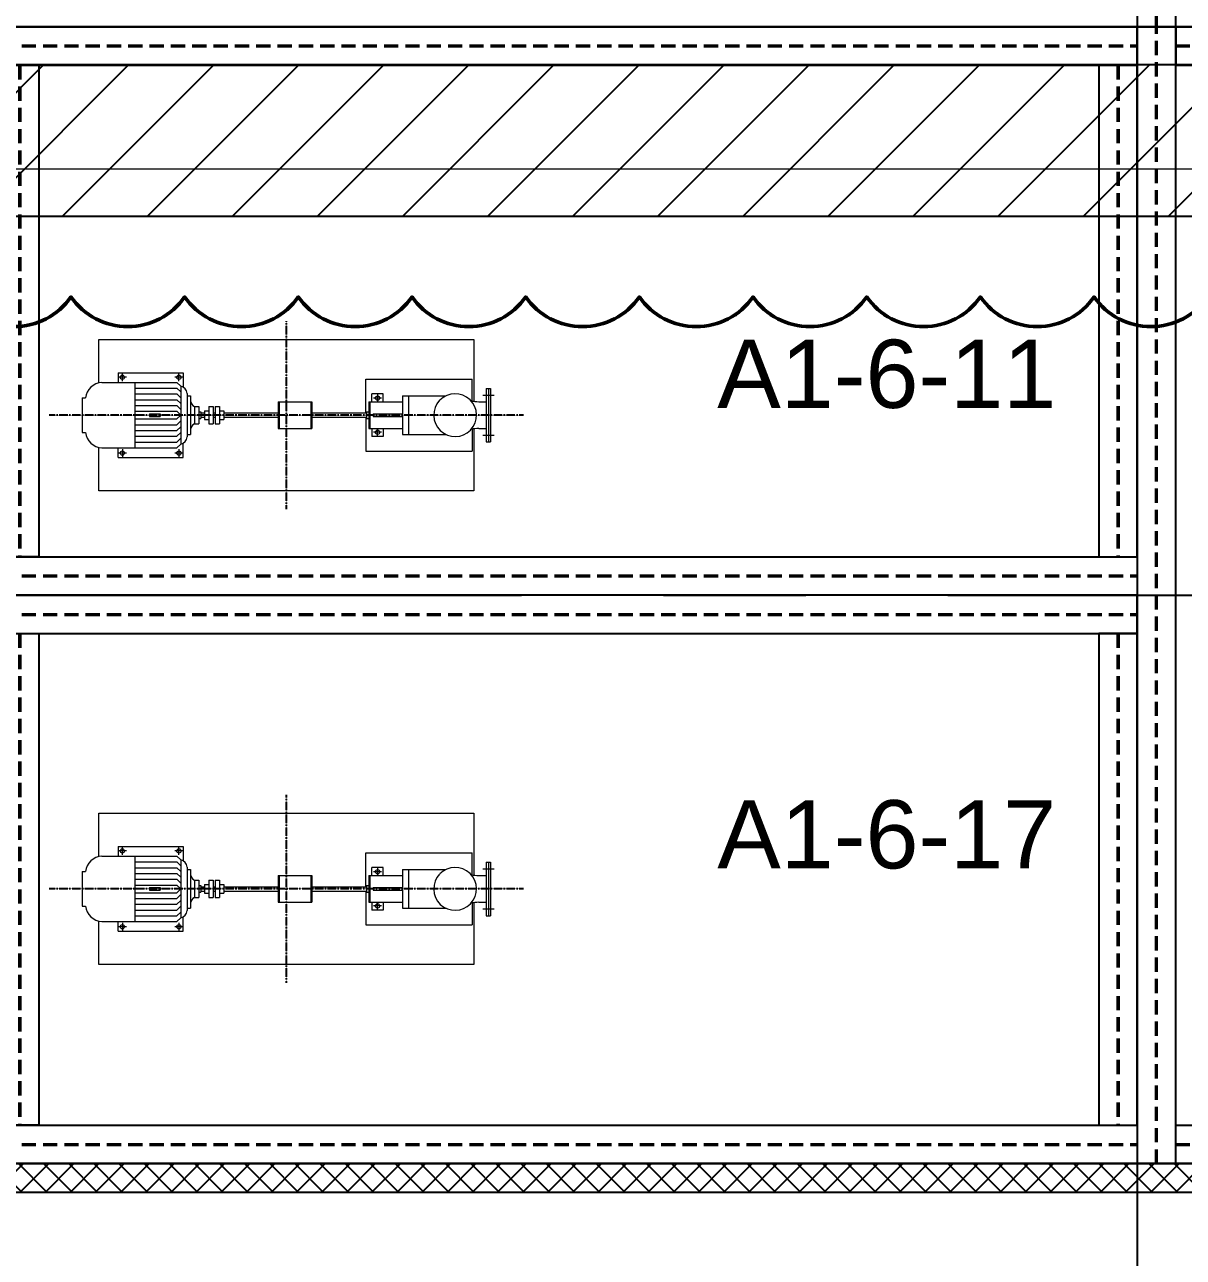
# Model space of a CAD drawing. Header units: millimetres. Extents: x -300 to 383236, y -195106 to -144646.
# Drawn here: x 29121 to 35236, y -180197 to -173691 of the extents above; entities that cross this region are included whole.
import ezdxf
from ezdxf.enums import TextEntityAlignment as Align

# ---------------------------------------------------------------- set-up
doc = ezdxf.new("R2010")
doc.units = ezdxf.units.MM
doc.header["$LTSCALE"] = 60
doc.set_wipeout_variables(frame=1)
for name, pattern in [('CENTER', [2, 1.25, -0.25, 0.25, -0.25]), ('CENTER2', [28.575, 19.05, -3.175, 3.175, -3.175]), ('HIDDEN', [0.375, 0.25, -0.125])]:
    doc.linetypes.add(name, pattern=pattern)
for name, color, linetype in [('1CEN', 20, 'CENTER'), ('1ST FL_SIDE-WALL', 8, 'Continuous'), ('C_TEXT_CONTAINER NO', 7, 'Continuous'), ('CENTER', 1, 'CENTER2'), ('CONTAINER', 2, 'Continuous')]:
    doc.layers.add(name, color=color, linetype=linetype)
doc.layers.add('C_REV', color=4, linetype='Continuous', lineweight=50)
doc.layers.add('EQUIPMENT', color=253, linetype='Continuous', lineweight=0)
doc.styles.add('Arial', font='arial.ttf')

# ---------------------------------------------------------------- blocks, each defined once
blk = doc.blocks.new('A$C44261593')
h = blk.add_hatch()
h.set_pattern_fill('ANSI31', color=253, scale=100)
h.set_pattern_definition([(45, (0, -50460), (-224.5064, 224.5064), [])])
edge = h.paths.add_edge_path()
edge.add_line((-58347, -14256), (-58347, -14056))
edge.add_line((-58347, -14056), (-57547, -14056))
edge.add_line((-57547, -14056), (-57547, -15056))
edge.add_line((-57547, -15056), (-60547, -15056))
edge.add_line((-60547, -15056), (-60547, -31056))
edge.add_line((-60547, -31056), (-57647, -31056))
edge.add_line((-57647, -31056), (-57647, -32268))
edge.add_line((-57647, -32268), (-43347, -32268))
edge.add_line((-43347, -32268), (-43347, -29256))
edge.add_line((-43347, -29256), (-34347, -29256))
edge.add_line((-34347, -29256), (-34347, -14206))
edge.add_line((-34347, -14206), (-33547, -14206))
edge.add_line((-33547, -14206), (-33547, -29256))
edge.add_line((-33547, -29256), (-30497, -29256))
edge.add_line((-30497, -29256), (-30497, -30056))
edge.add_line((-30497, -30056), (-30547, -30056))
edge.add_line((-30547, -30056), (-30547, -34906))
edge.add_line((-30547, -34906), (-30569.2, -34906))
edge.add_arc((-31589.7, -35133.7), 1045.6, 12.57767, 76.57873)
edge.add_line((-31347, -34116.7), (-31347, -30056))
edge.add_line((-31347, -30056), (-42547, -30056))
edge.add_line((-42547, -30056), (-42547, -34906))
edge.add_line((-42547, -34906), (-43347, -34906))
edge.add_line((-43347, -34906), (-43347, -33068))
edge.add_line((-43347, -33068), (-57647, -33068))
edge.add_line((-57647, -33068), (-57647, -34906))
edge.add_line((-57647, -34906), (-58447, -34906))
edge.add_line((-58447, -34906), (-58447, -31856))
edge.add_line((-58447, -31856), (-66197, -31856))
edge.add_line((-66197, -31856), (-66197, -31056))
edge.add_line((-66197, -31056), (-61347, -31056))
edge.add_line((-61347, -31056), (-61347, -14256))
edge.add_line((-61347, -14256), (-58347, -14256))
at = {"color": 253}
for p, q in [((-43347, -29256), (-34347, -29256)), ((-42547, -30056), (-31347, -30056))]:
    blk.add_line(p, q, dxfattribs=at)
blk = doc.blocks.new('6M')
at = {"linetype": 'HIDDEN', "ltscale": 5}
for p, q in [((-110087.1, -162157.8), (-104087.1, -162157.8)), ((-110087.1, -162165.3), (-104087.1, -162165.3)), ((-109989.3, -162263), (-109989.3, -164857)), ((-109981.8, -162263), (-109981.8, -164857)), ((-104192.3, -162263), (-104192.3, -164857)), ((-104184.8, -162263), (-104184.8, -164857)), ((-110087.1, -164954.8), (-104087.1, -164954.8)), ((-110087.1, -164962.3), (-104087.1, -164962.3))]:
    blk.add_line(p, q, dxfattribs=at)
for points in [[(-110087.1, -162263), (-104087.1, -162263), (-104087.1, -162060), (-110087.1, -162060)], [(-109884.1, -164857), (-110087.1, -164857), (-110087.1, -162263), (-109884.1, -162263)], [(-104290.1, -164857), (-104087.1, -164857), (-104087.1, -162263), (-104290.1, -162263)], [(-110087.1, -164857), (-104087.1, -164857), (-104087.1, -165060), (-110087.1, -165060)]]:
    blk.add_lwpolyline(points, close=True)
blk = doc.blocks.new('15M')
at = {"linetype": 'HIDDEN', "ltscale": 5}
for p, q in [((-110087.1, -152171.1), (-95087.1, -152171.1)), ((-110087.1, -152178.6), (-95087.1, -152178.6))]:
    blk.add_line(p, q, dxfattribs=at)
for points in [[(-110087.1, -152276.4), (-95087.1, -152276.4), (-95087.1, -152073.4), (-110087.1, -152073.4)], [(-109884.1, -154870.4), (-110087.1, -154870.4), (-110087.1, -152276.4), (-109884.1, -152276.4)]]:
    blk.add_lwpolyline(points, close=True)

msp = doc.modelspace()

# ---------------------------------------------------------------- linework, layer by layer
msp.add_line((55993, -179702.1), (34993, -179702.1))
at = {"layer": '1CEN', "color": 1, "ltscale": 50}
for p, q in [((34993, -154202.1), (34993, -186702.1)), ((3993, -173702.1), (56993, -173702.1)), ((3993, -176702.1), (56993, -176702.1)), ((3993, -179702.1), (56993, -179702.1))]:
    msp.add_line(p, q, dxfattribs=at)
at = {"layer": 'CENTER', "color": 253, "ltscale": 0.001}
for p, q in [((30502, -176248.1), (30502, -175256.1)), ((31753.4, -175752.1), (29250.6, -175752.1)), ((30502, -178748.1), (30502, -177756.1)), ((31753.4, -178252.1), (29250.6, -178252.1))]:
    msp.add_line(p, q, dxfattribs=at)
at = {"layer": 'CONTAINER', "const_width": 10}
for points in [[(34993, -158702.1), (37993, -158702.1), (37993, -173702.1), (34993, -173702.1)], [(34993, -173702.1), (37993, -173702.1), (37993, -179702.1), (34993, -179702.1)]]:
    msp.add_lwpolyline(points, close=True, dxfattribs=at)
at = {"layer": 'EQUIPMENT', "color": 253}
for p, q in [((29528.9, -175579.3), (29924.8, -175579.3)), ((29613.8, -175529.3), (29957.5, -175529.3)), ((29613.8, -175529.3), (29613.8, -175579.3)), ((29657.6, -175551.9), (29615.3, -175551.9)), ((29636.5, -175573.1), (29636.5, -175530.7)), ((29703.3, -175579.3), (29703.3, -175925)), ((29956.1, -175551.9), (29913.7, -175551.9)), ((29924.8, -175579.3), (29945, -175599.5)), ((29934.9, -175573.1), (29934.9, -175530.7)), ((29957.5, -175529.3), (29957.5, -175603.7)), ((30922.3, -175562.7), (31482.5, -175562.7)), ((30922.3, -175740.8), (30922.3, -175562.7)), ((31482.5, -175679.8), (31482.5, -175562.7)), ((29703.3, -175609.8), (29924.8, -175609.8)), ((29703.3, -175640.4), (29924.8, -175640.4)), ((29924.8, -175609.8), (29945, -175630)), ((29924.8, -175640.4), (29945, -175660.5)), ((29945, -175599.5), (29945, -175904.8)), ((29978.9, -175637.8), (29978.9, -175866.4)), ((30953.7, -175681.4), (30953.7, -175639.5)), ((31013.3, -175639.5), (30953.7, -175639.5)), ((30983.5, -175640.9), (30983.5, -175683.3)), ((31013.3, -175681.4), (31013.3, -175639.5)), ((31557.2, -175610.7), (31579.8, -175610.7)), ((31557.2, -175610.7), (31557.2, -175893.6)), ((31568.5, -175610.7), (31568.5, -175893.6)), ((31579.8, -175610.7), (31579.8, -175893.6)), ((29424.3, -175661.1), (29441.2, -175661.1)), ((29424.3, -175661.1), (29424.3, -175843.1)), ((29703.3, -175670.9), (29924.8, -175670.9)), ((29703.3, -175701.4), (29924.8, -175701.4)), ((29924.8, -175670.9), (29945, -175691.1)), ((29924.8, -175701.4), (29945, -175721.6)), ((29978.9, -175650.2), (29995.9, -175650.2)), ((29995.9, -175650.2), (29995.9, -175854.1)), ((30017.6, -175706.9), (30040.3, -175706.9)), ((30017.6, -175706.9), (30017.6, -175797.4)), ((30040.3, -175706.9), (30040.3, -175797.4)), ((30093.1, -175706.9), (30115.8, -175706.9)), ((30093.1, -175706.9), (30093.1, -175797.4)), ((30115.8, -175706.9), (30115.8, -175797.4)), ((30127.1, -175706.9), (30149.7, -175706.9)), ((30127.1, -175706.9), (30127.1, -175797.4)), ((30149.7, -175706.9), (30149.7, -175797.4)), ((30459, -175681.4), (30637.2, -175681.4)), ((30459, -175681.4), (30459, -175822.9)), ((30464.6, -175681.4), (30464.6, -175822.9)), ((30631.5, -175681.4), (30631.5, -175822.9)), ((30637.2, -175681.4), (30637.2, -175822.9)), ((30937.1, -175681.4), (31115.3, -175681.4)), ((30937.1, -175681.4), (30937.1, -175822.9)), ((30942.7, -175681.4), (30942.7, -175822.9)), ((31004.7, -175662.1), (30962.3, -175662.1)), ((31115.3, -175650), (31344.3, -175650)), ((31115.3, -175650), (31115.3, -175854.3)), ((31146.7, -175650), (31146.7, -175854.3)), ((31517.3, -175681.4), (31557.2, -175681.4)), ((31538.6, -175646), (31598.9, -175646)), ((29703.3, -175732), (29924.8, -175732)), ((29703.3, -175772.3), (29924.8, -175772.3)), ((29780.5, -175744.7), (29780.5, -175759.6)), ((29780.5, -175744.7), (29835.7, -175744.7)), ((29780.5, -175759.6), (29835.7, -175759.6)), ((29835.7, -175744.7), (29835.7, -175759.6)), ((29924.8, -175732), (29945, -175752.1)), ((29924.8, -175772.3), (29945, -175752.1)), ((30040.3, -175735.2), (30051.6, -175735.2)), ((30040.3, -175769.1), (30051.6, -175769.1)), ((30051.6, -175735.2), (30051.6, -175769.1)), ((30051.6, -175740.8), (30070.5, -175740.8)), ((30051.6, -175763.5), (30070.5, -175763.5)), ((30070.5, -175729.5), (30070.5, -175774.8)), ((30070.5, -175729.5), (30093.1, -175729.5)), ((30070.5, -175774.8), (30093.1, -175774.8)), ((30115.8, -175740.8), (30127.1, -175740.8)), ((30115.8, -175763.5), (30127.1, -175763.5)), ((30149.7, -175729.5), (30172.3, -175729.5)), ((30149.7, -175774.8), (30172.3, -175774.8)), ((30172.3, -175729.5), (30172.3, -175774.8)), ((30172.3, -175740.8), (30459, -175740.8)), ((30172.3, -175763.5), (30459, -175763.5)), ((30637.2, -175740.8), (30925.7, -175740.8)), ((30637.2, -175763.5), (30925.7, -175763.5)), ((30922.3, -175763.5), (30922.3, -175941.5)), ((30925.7, -175735.2), (30925.7, -175769.1)), ((30925.7, -175735.2), (30937.1, -175735.2)), ((30925.7, -175769.1), (30937.1, -175769.1)), ((30959.7, -175744.7), (30959.7, -175759.6)), ((30959.7, -175744.7), (31115.3, -175744.7)), ((30959.7, -175759.6), (31115.3, -175759.6)), ((29703.3, -175802.8), (29924.8, -175802.8)), ((29703.3, -175833.4), (29924.8, -175833.4)), ((29924.8, -175802.8), (29945, -175782.7)), ((29924.8, -175833.4), (29945, -175813.2)), ((30017.6, -175797.4), (30040.3, -175797.4)), ((30093.1, -175797.4), (30115.8, -175797.4)), ((30127.1, -175797.4), (30149.7, -175797.4)), ((30459, -175822.9), (30637.2, -175822.9)), ((30937.1, -175822.9), (31115.3, -175822.9)), ((30953.7, -175822.9), (30953.7, -175864.8)), ((30983.5, -175863.3), (30983.5, -175821)), ((31013.3, -175822.9), (31013.3, -175864.8)), ((31482.5, -175824.5), (31482.5, -175941.5)), ((31517.3, -175822.9), (31557.2, -175822.9)), ((29424.3, -175843.1), (29441.2, -175843.1)), ((29703.3, -175863.9), (29924.8, -175863.9)), ((29703.3, -175894.4), (29924.8, -175894.4)), ((29924.8, -175863.9), (29945, -175843.7)), ((29924.8, -175894.4), (29945, -175874.3)), ((29924.8, -175925), (29945, -175904.8)), ((29957.5, -175975), (29957.5, -175900.6)), ((29978.9, -175854.1), (29995.9, -175854.1)), ((31013.3, -175864.8), (30953.7, -175864.8)), ((31004.7, -175842.2), (30962.3, -175842.2)), ((31115.3, -175854.3), (31344.3, -175854.3)), ((31538.6, -175858.2), (31598.9, -175858.2)), ((31557.2, -175893.6), (31579.8, -175893.6)), ((29528.9, -175925), (29924.8, -175925)), ((29613.8, -175975), (29613.8, -175925)), ((29657.6, -175952.4), (29615.3, -175952.4)), ((29636.5, -175931.2), (29636.5, -175973.5)), ((29956.1, -175952.4), (29913.7, -175952.4)), ((29934.9, -175931.2), (29934.9, -175973.5)), ((30922.3, -175941.5), (31482.5, -175941.5)), ((29613.8, -175975), (29957.5, -175975)), ((29613.8, -178029.3), (29957.5, -178029.3)), ((29613.8, -178029.3), (29613.8, -178079.3)), ((29657.6, -178051.9), (29615.3, -178051.9)), ((29636.5, -178073.1), (29636.5, -178030.7)), ((29956.1, -178051.9), (29913.7, -178051.9)), ((29934.9, -178073.1), (29934.9, -178030.7)), ((29957.5, -178029.3), (29957.5, -178103.7)), ((29528.9, -178079.3), (29924.8, -178079.3)), ((29703.3, -178079.3), (29703.3, -178425)), ((29703.3, -178109.8), (29924.8, -178109.8)), ((29924.8, -178079.3), (29945, -178099.5)), ((29924.8, -178109.8), (29945, -178130)), ((29945, -178099.5), (29945, -178404.8)), ((30922.3, -178062.7), (31482.5, -178062.7)), ((30922.3, -178240.8), (30922.3, -178062.7)), ((31482.5, -178179.8), (31482.5, -178062.7)), ((31557.2, -178110.7), (31579.8, -178110.7)), ((31557.2, -178110.7), (31557.2, -178393.6)), ((31568.5, -178110.7), (31568.5, -178393.6)), ((31579.8, -178110.7), (31579.8, -178393.6)), ((29424.3, -178161.1), (29441.2, -178161.1)), ((29424.3, -178161.1), (29424.3, -178343.1)), ((29703.3, -178140.4), (29924.8, -178140.4)), ((29703.3, -178170.9), (29924.8, -178170.9)), ((29924.8, -178140.4), (29945, -178160.5)), ((29924.8, -178170.9), (29945, -178191.1)), ((29978.9, -178137.8), (29978.9, -178366.4)), ((29978.9, -178150.2), (29995.9, -178150.2)), ((29995.9, -178150.2), (29995.9, -178354.1)), ((30459, -178181.4), (30637.2, -178181.4)), ((30459, -178181.4), (30459, -178322.9)), ((30464.6, -178181.4), (30464.6, -178322.9)), ((30631.5, -178181.4), (30631.5, -178322.9)), ((30637.2, -178181.4), (30637.2, -178322.9)), ((30937.1, -178181.4), (31115.3, -178181.4)), ((30937.1, -178181.4), (30937.1, -178322.9)), ((30942.7, -178181.4), (30942.7, -178322.9)), ((30953.7, -178181.4), (30953.7, -178139.5)), ((31013.3, -178139.5), (30953.7, -178139.5)), ((31004.7, -178162.1), (30962.3, -178162.1)), ((30983.5, -178140.9), (30983.5, -178183.3)), ((31013.3, -178181.4), (31013.3, -178139.5)), ((31115.3, -178150), (31344.3, -178150)), ((31115.3, -178150), (31115.3, -178354.3)), ((31146.7, -178150), (31146.7, -178354.3)), ((31517.3, -178181.4), (31557.2, -178181.4)), ((31538.6, -178146), (31598.9, -178146)), ((29703.3, -178201.4), (29924.8, -178201.4)), ((29703.3, -178232), (29924.8, -178232)), ((29780.5, -178244.7), (29780.5, -178259.6)), ((29780.5, -178244.7), (29835.7, -178244.7)), ((29835.7, -178244.7), (29835.7, -178259.6)), ((29924.8, -178201.4), (29945, -178221.6)), ((29924.8, -178232), (29945, -178252.1)), ((30017.6, -178206.9), (30040.3, -178206.9)), ((30017.6, -178206.9), (30017.6, -178297.4)), ((30040.3, -178206.9), (30040.3, -178297.4)), ((30040.3, -178235.2), (30051.6, -178235.2)), ((30051.6, -178235.2), (30051.6, -178269.1)), ((30051.6, -178240.8), (30070.5, -178240.8)), ((30070.5, -178229.5), (30070.5, -178274.8)), ((30070.5, -178229.5), (30093.1, -178229.5)), ((30093.1, -178206.9), (30115.8, -178206.9)), ((30093.1, -178206.9), (30093.1, -178297.4)), ((30115.8, -178206.9), (30115.8, -178297.4)), ((30115.8, -178240.8), (30127.1, -178240.8)), ((30127.1, -178206.9), (30149.7, -178206.9)), ((30127.1, -178206.9), (30127.1, -178297.4)), ((30149.7, -178206.9), (30149.7, -178297.4)), ((30149.7, -178229.5), (30172.3, -178229.5)), ((30172.3, -178229.5), (30172.3, -178274.8)), ((30172.3, -178240.8), (30459, -178240.8)), ((30637.2, -178240.8), (30925.7, -178240.8)), ((30925.7, -178235.2), (30925.7, -178269.1)), ((30925.7, -178235.2), (30937.1, -178235.2)), ((30959.7, -178244.7), (30959.7, -178259.6)), ((30959.7, -178244.7), (31115.3, -178244.7)), ((29703.3, -178272.3), (29924.8, -178272.3)), ((29703.3, -178302.8), (29924.8, -178302.8)), ((29780.5, -178259.6), (29835.7, -178259.6)), ((29924.8, -178272.3), (29945, -178252.1)), ((29924.8, -178302.8), (29945, -178282.7)), ((30017.6, -178297.4), (30040.3, -178297.4)), ((30040.3, -178269.1), (30051.6, -178269.1)), ((30051.6, -178263.5), (30070.5, -178263.5)), ((30070.5, -178274.8), (30093.1, -178274.8)), ((30093.1, -178297.4), (30115.8, -178297.4)), ((30115.8, -178263.5), (30127.1, -178263.5)), ((30127.1, -178297.4), (30149.7, -178297.4)), ((30149.7, -178274.8), (30172.3, -178274.8)), ((30172.3, -178263.5), (30459, -178263.5)), ((30637.2, -178263.5), (30925.7, -178263.5)), ((30922.3, -178263.5), (30922.3, -178441.5)), ((30925.7, -178269.1), (30937.1, -178269.1)), ((30959.7, -178259.6), (31115.3, -178259.6)), ((29424.3, -178343.1), (29441.2, -178343.1)), ((29703.3, -178333.4), (29924.8, -178333.4)), ((29703.3, -178363.9), (29924.8, -178363.9)), ((29924.8, -178333.4), (29945, -178313.2)), ((29924.8, -178363.9), (29945, -178343.7)), ((29924.8, -178394.4), (29945, -178374.3)), ((29978.9, -178354.1), (29995.9, -178354.1)), ((30459, -178322.9), (30637.2, -178322.9)), ((30937.1, -178322.9), (31115.3, -178322.9)), ((30953.7, -178322.9), (30953.7, -178364.8)), ((31013.3, -178364.8), (30953.7, -178364.8)), ((31004.7, -178342.2), (30962.3, -178342.2)), ((30983.5, -178363.3), (30983.5, -178321)), ((31013.3, -178322.9), (31013.3, -178364.8)), ((31115.3, -178354.3), (31344.3, -178354.3)), ((31482.5, -178324.5), (31482.5, -178441.5)), ((31517.3, -178322.9), (31557.2, -178322.9)), ((31538.6, -178358.2), (31598.9, -178358.2)), ((29528.9, -178425), (29924.8, -178425)), ((29613.8, -178475), (29613.8, -178425)), ((29636.5, -178431.2), (29636.5, -178473.5)), ((29703.3, -178394.4), (29924.8, -178394.4)), ((29924.8, -178425), (29945, -178404.8)), ((29934.9, -178431.2), (29934.9, -178473.5)), ((29957.5, -178475), (29957.5, -178400.6)), ((30922.3, -178441.5), (31482.5, -178441.5)), ((31557.2, -178393.6), (31579.8, -178393.6)), ((29613.8, -178475), (29957.5, -178475)), ((29657.6, -178452.4), (29615.3, -178452.4)), ((29956.1, -178452.4), (29913.7, -178452.4))]:
    msp.add_line(p, q, dxfattribs=at)
at = {"layer": 'EQUIPMENT'}
msp.add_lwpolyline([(13343, -174452.1), (35743, -174452.1), (35743, -157952.1), (13343, -157952.1)], close=True, dxfattribs=at)
at = {"layer": 'EQUIPMENT', "color": 253}
for points in [[(29512, -175582.1), (29512, -175352.1), (31492, -175352.1), (31492, -175679.5)], [(31492, -175824.8), (31492, -176152.1), (29512, -176152.1), (29512, -175922.2)], [(29512, -178082.1), (29512, -177852.1), (31492, -177852.1), (31492, -178179.5)], [(31492, -178324.8), (31492, -178652.1), (29512, -178652.1), (29512, -178422.2)]]:
    msp.add_lwpolyline(points, dxfattribs=at)
for centre in [(29636.5, -175551.9), (29934.9, -175551.9), (30983.5, -175662.1), (30983.5, -175842.2), (29636.5, -175952.4), (29934.9, -175952.4), (29636.5, -178051.9), (29934.9, -178051.9), (30983.5, -178162.1), (30983.5, -178342.2), (29636.5, -178452.4), (29934.9, -178452.4)]:
    msp.add_circle(centre, 11.3, dxfattribs=at)
for centre, radius, start, end in [((29536.1, -175674.9), 95.9, 94.33676, 171.75561), ((29938.7, -175639.2), 40.2, 1.93714, 81.0825), ((31393, -175752.1), 113.2, 136.3471, 135.87213), ((30033.5, -175672.6), 37.7, 185.12153, 245.137), ((31526.2, -175390.1), 291.5, 260.49027, 268.23905), ((30033.5, -175831.6), 37.7, 114.863, 174.87847), ((31526.2, -176114.2), 291.5, 91.76095, 99.50973), ((29536.1, -175829.4), 95.9, 188.24439, 265.66324), ((29938.7, -175865.1), 40.2, 278.9175, 358.06286), ((29536.1, -178174.9), 95.9, 94.33676, 171.75561), ((29938.7, -178139.2), 40.2, 1.93714, 81.0825), ((30033.5, -178172.6), 37.7, 185.12153, 245.137), ((31393, -178252.1), 113.2, 136.3471, 135.87213), ((31526.2, -177890.1), 291.5, 260.49027, 268.23905), ((30033.5, -178331.6), 37.7, 114.863, 174.87847), ((29536.1, -178329.4), 95.9, 188.24439, 265.66324), ((29938.7, -178365.1), 40.2, 278.9175, 358.06286), ((31526.2, -178614.2), 291.5, 91.76095, 99.50973)]:
    msp.add_arc(centre, radius, start, end, dxfattribs=at)

# ---------------------------------------------------------------- block references
msp.add_blockref('A$C44261593', (71340, -144646.1))
at = {"rotation": 90}
for name, p in [('15M', (-117080.4, -63615.1)), ('6M', (-127067.1, -69615.1))]:
    msp.add_blockref(name, p, dxfattribs=at)

# ---------------------------------------------------------------- next in the draw order: wipeouts: each hides what was drawn before it
for points in [[(32649.7, -175846.2), (34599.3, -175846.2), (34599.3, -175226.6), (32649.7, -175226.6)], [(32649.7, -178276.3), (34599.3, -178276.3), (34599.3, -177656.7), (32649.7, -177656.7)]]:
    msp.add_wipeout(points).dxf.layer = 'C_TEXT_CONTAINER NO'

# ---------------------------------------------------------------- next in the draw order: hatches: boundary and pattern name
at = {"layer": '1ST FL_SIDE-WALL'}
h = msp.add_hatch(dxfattribs=at)
h.set_pattern_fill('ANSI37', color=252, scale=750, angle=-90)
h.set_pattern_definition([(315, (0, 0), (66.29126, 66.29126), []), (45, (0, 0), (-66.29126, 66.29126), [])])
h.paths.add_polyline_path([(4993, -179702.1), (4993, -158702.1), (40993, -158702.1), (40993, -173702.1), (46993, -173702.1), (46993, -176702.1), (55993, -176702.1), (55993, -176552.1), (47143, -176552.1), (47143, -173552.1), (41143, -173552.1), (41143, -158552.1), (4843, -158552.1), (4843, -179852.1), (37843, -179852.1), (37843, -185852.1), (56143, -185852.1), (56143, -179702.1), (55993, -179702.1), (55993, -185702.1), (37993, -185702.1), (37993, -179702.1)])

# ---------------------------------------------------------------- next in the draw order: linework, layer by layer
at = {"layer": '1ST FL_SIDE-WALL', "color": 3}
msp.add_lwpolyline([(55993, -176702.1), (55993, -176552.1), (47143, -176552.1), (47143, -173552.1), (41143, -173552.1), (41143, -158552.1), (4843, -158552.1), (4843, -179852.1), (37843, -179852.1), (37843, -185852.1), (56143, -185852.1), (56143, -179702.1), (55993, -179702.1), (55993, -185702.1), (37993, -185702.1), (37993, -179702.1), (4993, -179702.1), (4993, -158702.1), (40993, -158702.1), (40993, -173702.1), (46993, -173702.1), (46993, -176702.1), (55993, -176702.1)], dxfattribs=at)
at = {"layer": 'C_REV'}
msp.add_lwpolyline([(35365.3, -175128.3, -0.520567), (34765.3, -175128.3, -0.520567), (34165.3, -175128.3, -0.520567), (33565.3, -175128.3, -0.520567), (32965.3, -175128.3, -0.520567), (32365.3, -175128.3, -0.520567), (31765.3, -175128.3, -0.520567), (31165.3, -175128.3, -0.520567), (30565.3, -175128.3, -0.520567), (29965.3, -175128.3, -0.520567), (29365.3, -175128.3, -0.520567), (28765.3, -175128.3, -0.520567), (28165.3, -175128.3, -0.520567), (27565.3, -175128.3, -0.520567), (26965.3, -175128.3, -0.520567), (26365.3, -175128.3, -0.520567), (25765.3, -175128.3, -0.520567), (25165.3, -175128.3, -0.520567), (24565.3, -175128.3, -0.520567), (23965.3, -175128.3, -0.520567), (23365.3, -175128.3, -0.520567), (22765.3, -175128.3, -0.520567)], format="xyb", dxfattribs=at)
at = {"layer": 'C_TEXT_CONTAINER NO'}
msp.add_lwpolyline([(28993, -173702.1), (34993, -173702.1), (34993, -176702.1), (28993, -176702.1)], close=True, dxfattribs=at)
at = {"layer": 'CONTAINER', "const_width": 10}
for points in [[(28993, -173702.1), (34993, -173702.1), (34993, -176702.1), (28993, -176702.1)], [(28993, -179702.1), (34993, -179702.1), (34993, -176702.1), (28993, -176702.1)]]:
    msp.add_lwpolyline(points, close=True, dxfattribs=at)

# ---------------------------------------------------------------- next in the draw order: block references
for p in [(139080, -11642.1), (139080, -14642.1)]:
    msp.add_blockref('6M', p)

# ---------------------------------------------------------------- next in the draw order: texts
at = {"layer": 'C_TEXT_CONTAINER NO', "color": 3, "style": 'Arial'}
for s, p in [('A1-6-11', (33670.7, -175534)), ('A1-6-17', (33670.7, -177964.1))]:
    msp.add_text(s, height=360, dxfattribs=at).set_placement(p, align=Align.MIDDLE_CENTER)

doc.saveas('drawing.dxf')
